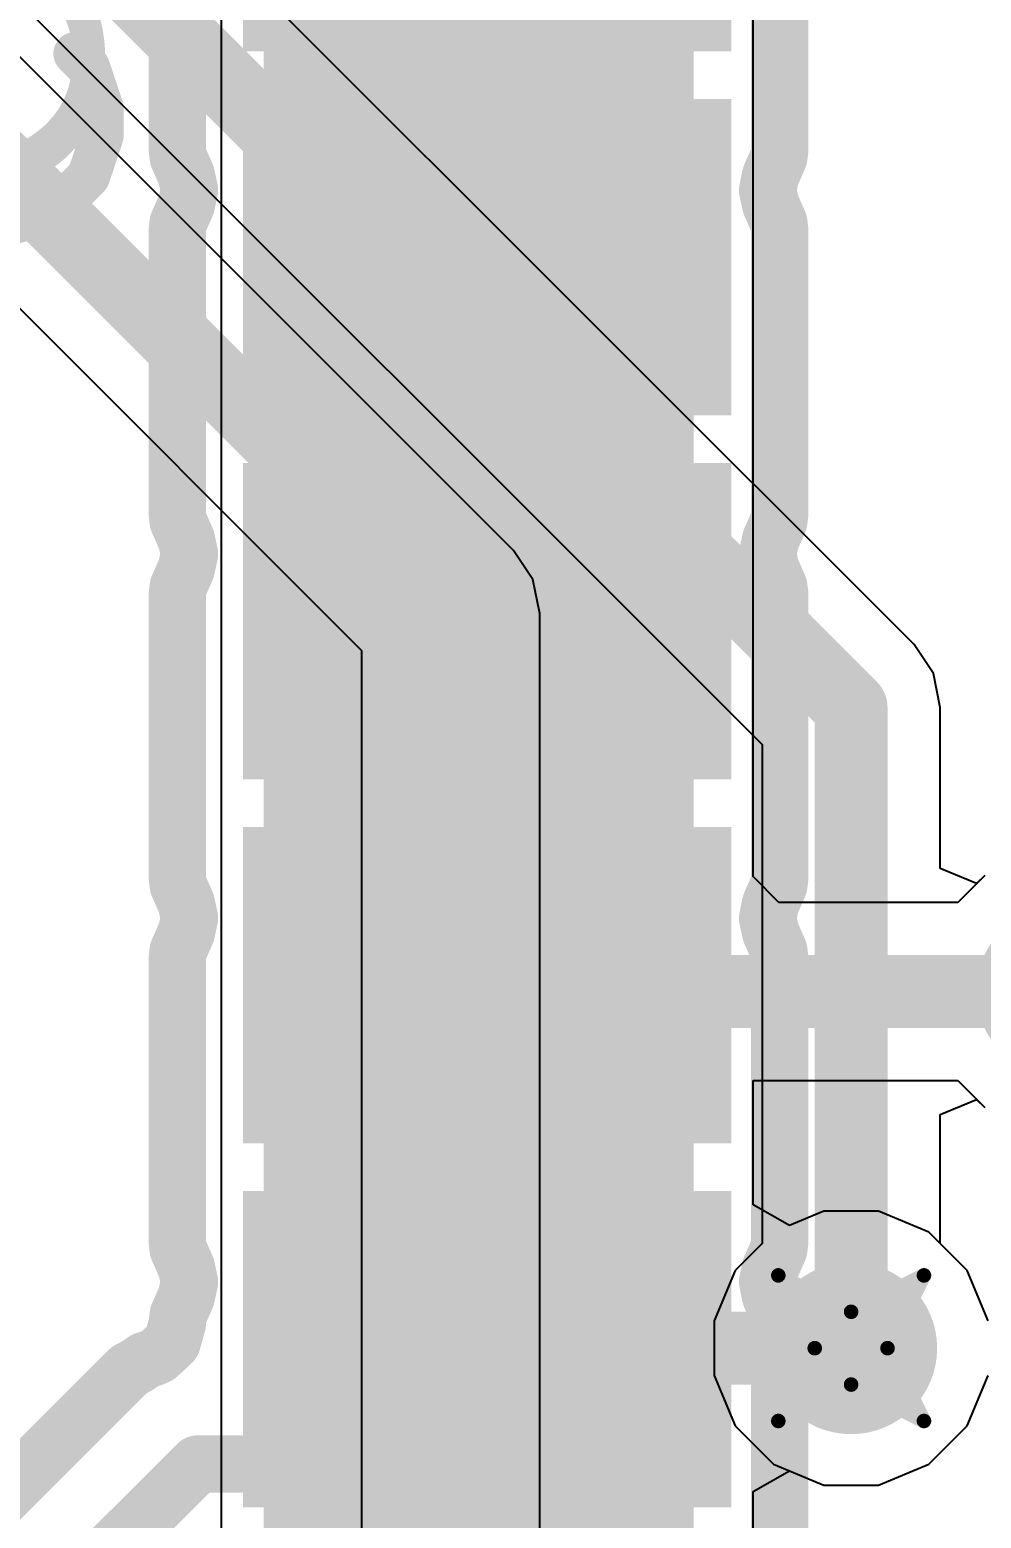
# Model space of a CAD drawing. Header units: inches. Extents: x 0 to 12.4, y -0.6 to 2.2.
# Drawn here: x 1.6422 to 1.7729, y 1.3916 to 1.5961 of the extents above; entities that cross this region are included whole.
import ezdxf

# ---------------------------------------------------------------- set-up
doc = ezdxf.new("R2010")
doc.units = ezdxf.units.IN
doc.header["$MEASUREMENT"] = 0
for name, color, linetype in [('Bottom Layer', 5, 'Continuous'), ('Dimension', 6, 'Continuous'), ('Drill Drawing', 1, 'Continuous'), ('Mechanical 4', 56, 'Continuous'), ('Top Layer', 1, 'Continuous'), ('Top Overlay', 2, 'Continuous'), ('Top Paste', 8, 'Continuous'), ('Top Solder', 216, 'Continuous'), ('Via Holes', 16, 'Continuous')]:
    doc.layers.add(name, color=color, linetype=linetype)
doc.styles.add('Arial', font='', dxfattribs={"height": 0.2})
doc.styles.get('Arial').set_extended_font_data('Arial')

# ---------------------------------------------------------------- blocks, each defined once
blk = doc.blocks.new('41_SMD_UFL_M______17')
at = {"layer": 'Top Layer'}
for points in [[(-0.37401575, 0.01732285), (-0.31496065, 0.01732285), (-0.31496065, -0.01811025), (-0.37401575, -0.01811025)], [(-0.37401575, -0.03267715), (-0.31496065, -0.03267715), (-0.31496065, -0.06811025), (-0.37401575, -0.06811025)], [(-0.37401575, -0.08267715), (-0.31496065, -0.08267715), (-0.31496065, -0.11811025), (-0.37401575, -0.11811025)], [(-0.37401575, -0.13267715), (-0.31496065, -0.13267715), (-0.31496065, -0.16811025), (-0.37401575, -0.16811025)]]:
    blk.add_hatch(color=1, dxfattribs=at).paths.add_polyline_path(points)
at = {"layer": 'Top Paste'}
for points in [[(-0.37401575, 0.01732285), (-0.31496065, 0.01732285), (-0.31496065, -0.01811025), (-0.37401575, -0.01811025)], [(-0.37401575, -0.03267715), (-0.31496065, -0.03267715), (-0.31496065, -0.06811025), (-0.37401575, -0.06811025)], [(-0.37401575, -0.08267715), (-0.31496065, -0.08267715), (-0.31496065, -0.11811025), (-0.37401575, -0.11811025)], [(-0.37401575, -0.13267715), (-0.31496065, -0.13267715), (-0.31496065, -0.16811025), (-0.37401575, -0.16811025)]]:
    blk.add_hatch(color=8, dxfattribs=at).paths.add_polyline_path(points)
at = {"layer": 'Top Solder'}
for points in [[(-0.37801575, 0.07132285), (-0.31096065, 0.07132285), (-0.31096065, 0.02788975), (-0.37801575, 0.02788975)], [(-0.37801575, 0.02132285), (-0.31096065, 0.02132285), (-0.31096065, -0.02211025), (-0.37801575, -0.02211025)], [(-0.37801575, -0.02867715), (-0.31096065, -0.02867715), (-0.31096065, -0.07211025), (-0.37801575, -0.07211025)], [(-0.37801575, -0.07867715), (-0.31096065, -0.07867715), (-0.31096065, -0.12211025), (-0.37801575, -0.12211025)], [(-0.37801575, -0.12867715), (-0.31096065, -0.12867715), (-0.31096065, -0.17211025), (-0.37801575, -0.17211025)]]:
    blk.add_hatch(color=216, dxfattribs=at).paths.add_polyline_path(points)

msp = doc.modelspace()

# ---------------------------------------------------------------- hatches: boundary and pattern name
at = {"layer": 'Bottom Layer'}
h = msp.add_hatch(color=5, dxfattribs=at)
edge = h.paths.add_edge_path()
edge.add_arc((1.784, 1.464), 0.011811, 0, 360)
h = msp.add_hatch(color=5, dxfattribs=at)
edge = h.paths.add_edge_path()
edge.add_arc((1.755, 1.415), 0.011811, 0, 360)
at = {"layer": 'Dimension'}
for points in [[(1.67430525, 1.61680765), (1.73336035, 1.61680765), (1.73336035, 1.58137455), (1.67430525, 1.58137455)], [(1.67430525, 1.61680765), (1.73336035, 1.61680765), (1.73336035, 1.58137455), (1.67430525, 1.58137455)], [(1.67430525, 1.61680765), (1.73336035, 1.61680765), (1.73336035, 1.58137455), (1.67430525, 1.58137455)], [(1.67430525, 1.56680765), (1.73336035, 1.56680765), (1.73336035, 1.53137455), (1.67430525, 1.53137455)], [(1.67430525, 1.56680765), (1.73336035, 1.56680765), (1.73336035, 1.53137455), (1.67430525, 1.53137455)], [(1.67430525, 1.56680765), (1.73336035, 1.56680765), (1.73336035, 1.53137455), (1.67430525, 1.53137455)], [(1.67430525, 1.51680765), (1.73336035, 1.51680765), (1.73336035, 1.48137455), (1.67430525, 1.48137455)], [(1.67430525, 1.51680765), (1.73336035, 1.51680765), (1.73336035, 1.48137455), (1.67430525, 1.48137455)], [(1.67430525, 1.51680765), (1.73336035, 1.51680765), (1.73336035, 1.48137455), (1.67430525, 1.48137455)], [(1.67430525, 1.46680765), (1.73336035, 1.46680765), (1.73336035, 1.43137455), (1.67430525, 1.43137455)], [(1.67430525, 1.46680765), (1.73336035, 1.46680765), (1.73336035, 1.43137455), (1.67430525, 1.43137455)], [(1.67430525, 1.46680765), (1.73336035, 1.46680765), (1.73336035, 1.43137455), (1.67430525, 1.43137455)], [(1.67430525, 1.41680765), (1.73336035, 1.41680765), (1.73336035, 1.38137455), (1.67430525, 1.38137455)], [(1.67430525, 1.41680765), (1.73336035, 1.41680765), (1.73336035, 1.38137455), (1.67430525, 1.38137455)], [(1.67430525, 1.41680765), (1.73336035, 1.41680765), (1.73336035, 1.38137455), (1.67430525, 1.38137455)]]:
    msp.add_hatch(color=6, dxfattribs=at).paths.add_polyline_path(points)
at = {"layer": 'Top Layer'}
h = msp.add_hatch(color=1, dxfattribs=at)
edge = h.paths.add_edge_path()
edge.add_arc((1.784, 1.464), 0.011811, 0, 360)
h = msp.add_hatch(color=1, dxfattribs=at)
edge = h.paths.add_edge_path()
edge.add_arc((1.755, 1.415), 0.011811, 0, 360)
at = {"layer": 'Via Holes'}
h = msp.add_hatch(color=7, dxfattribs=at)
edge = h.paths.add_edge_path()
edge.add_arc((1.755, 1.415), 0.0059055, 0, 360)

# ---------------------------------------------------------------- linework, layer by layer
at = {"layer": 'Bottom Layer'}
for p, q in [((1.7636515, 1.5116515), (1.5176515, 1.7576515)), ((1.5039321, 1.7367649), (1.7427649, 1.4979321)), ((1.7086515, 1.5245736), (1.544357, 1.6888681)), ((1.5306376, 1.6679815), (1.6877649, 1.5108542)), ((1.7113038, 1.5206043), (1.7086515, 1.5245736)), ((1.7122351, 1.5159221), (1.7113038, 1.5206043)), ((1.7122351, 1.259068), (1.7122351, 1.5159221)), ((1.7663038, 1.5076822), (1.7636515, 1.5116515)), ((1.6877649, 1.5108542), (1.6877649, 1.2540001)), ((1.7672351, 1.503), (1.7663038, 1.5076822)), ((1.7672351, 1.480909), (1.7672351, 1.503)), ((1.7427649, 1.4979321), (1.7427649, 1.4293677)), ((1.7722351, 1.4788379), (1.7672351, 1.480909)), ((1.7733444, 1.4799472), (1.7722351, 1.4788379)), ((1.7672351, 1.447091), (1.7722351, 1.4491621)), ((1.7722351, 1.4491621), (1.7733444, 1.4480528)), ((1.7672351, 1.4293677), (1.7672351, 1.447091)), ((1.7427649, 1.4293677), (1.7390528, 1.4256556)), ((1.7709472, 1.4256556), (1.7672351, 1.4293677)), ((1.7390528, 1.4256556), (1.736189, 1.4187417)), ((1.773811, 1.4187417), (1.7709472, 1.4256556)), ((1.736189, 1.4187417), (1.736189, 1.4112583)), ((1.736189, 1.4112583), (1.7390528, 1.4043444)), ((1.7709472, 1.4043444), (1.773811, 1.4112583)), ((1.7390528, 1.4043444), (1.7443444, 1.3990528)), ((1.7656556, 1.3990528), (1.7709472, 1.4043444)), ((1.7443444, 1.3990528), (1.7512583, 1.396189)), ((1.7587417, 1.396189), (1.7656556, 1.3990528)), ((1.7512583, 1.396189), (1.7587417, 1.396189))]:
    msp.add_line(p, q, dxfattribs=at)
at = {"layer": 'Bottom Layer', "const_width": 0.01}
for points in [[(1.509, 1.749), (1.755, 1.503)], [(1.5357055, 1.6802166), (1.7, 1.5159221)], [(1.7, 1.2540001), (1.7, 1.5159221)], [(1.755, 1.415), (1.755, 1.503)]]:
    msp.add_lwpolyline(points, dxfattribs=at)
at = {"layer": 'Bottom Layer', "const_width": 0.005}
for points in [[(1.6975, 1.5159221, 1), (1.7025, 1.5159221, 1)], [(1.6975, 1.5159221, 1), (1.7025, 1.5159221, 1)], [(1.7525, 1.503, 1), (1.7575, 1.503, 1)], [(1.7525, 1.503, 1), (1.7575, 1.503, 1)], [(1.7525, 1.415, 1), (1.7575, 1.415, 1)]]:
    msp.add_lwpolyline(points, format="xyb", close=True, dxfattribs=at)
at = {"layer": 'Dimension', "const_width": 0.007874}
for points in [[(1.6624746, 1.5797492), (1.6624746, 1.6184333)], [(1.7451911, 1.5796082), (1.7451911, 1.6185739)], [(1.6624746, 1.5797485), (1.6624746, 1.5797492)], [(1.6624746, 1.5796083), (1.6624746, 1.5797485)], [(1.6624746, 1.5796083), (1.6624908, 1.5794686)], [(1.6624908, 1.5794682), (1.6624908, 1.5794686)], [(1.6624908, 1.5794682), (1.6625147, 1.5792622)], [(1.6625147, 1.5792622), (1.6625893, 1.578619)], [(1.6625893, 1.578619), (1.6627376, 1.5782831)], [(1.7439478, 1.576063), (1.7450763, 1.578619)], [(1.7450763, 1.578619), (1.7451911, 1.5796082)], [(1.6627376, 1.5782831), (1.6627377, 1.5782829)], [(1.6627377, 1.5782829), (1.6637179, 1.576063)], [(1.6637179, 1.576063), (1.6641339, 1.5740912)], [(1.7435318, 1.5740912), (1.7439478, 1.576063)], [(1.6637179, 1.5721193), (1.6641339, 1.5740912)], [(1.7435318, 1.5740912), (1.7439478, 1.5721192)], [(1.6627376, 1.5698992), (1.6637179, 1.5721193)], [(1.7439478, 1.5721192), (1.7444054, 1.5710828)], [(1.7444054, 1.5710828), (1.7450763, 1.5695632)], [(1.6624746, 1.568574), (1.6624907, 1.5687132)], [(1.6624746, 1.5684333), (1.6624746, 1.568574)], [(1.6624746, 1.5297492), (1.6624746, 1.5684333)], [(1.6624907, 1.5687137), (1.662547, 1.5691985)], [(1.6624907, 1.5687132), (1.6624907, 1.5687137)], [(1.662547, 1.5691985), (1.6625893, 1.5695632)], [(1.6625893, 1.5695632), (1.6627375, 1.5698989)], [(1.6627375, 1.5698989), (1.6627376, 1.5698992)], [(1.7450763, 1.5695632), (1.7451911, 1.5685739)], [(1.7451911, 1.5296082), (1.7451911, 1.5685739)], [(1.6624746, 1.5297485), (1.6624746, 1.5297492)], [(1.6624746, 1.5296083), (1.6624746, 1.5297485)], [(1.6624746, 1.5296083), (1.6624908, 1.5294686)], [(1.7450763, 1.528619), (1.7451911, 1.5296082)], [(1.6624908, 1.5294682), (1.6624908, 1.5294686)], [(1.6624908, 1.5294682), (1.662547, 1.5289839)], [(1.662547, 1.5289839), (1.6625893, 1.528619)], [(1.6625893, 1.528619), (1.6627376, 1.5282831)], [(1.6627376, 1.5282831), (1.6627377, 1.5282829)], [(1.6627377, 1.5282829), (1.6637179, 1.526063)], [(1.7439478, 1.526063), (1.7450763, 1.528619)], [(1.6637179, 1.526063), (1.6641339, 1.5240912)], [(1.7435318, 1.5240912), (1.7439478, 1.526063)], [(1.6637179, 1.5221193), (1.6641339, 1.5240912)], [(1.7435318, 1.5240912), (1.7439478, 1.5221192)], [(1.6627376, 1.5198992), (1.6637179, 1.5221193)], [(1.7439478, 1.5221192), (1.7450763, 1.5195632)], [(1.662547, 1.5191985), (1.6625893, 1.5195632)], [(1.6625893, 1.5195632), (1.6627375, 1.5198989)], [(1.6627375, 1.5198989), (1.6627376, 1.5198992)], [(1.7450763, 1.5195632), (1.7451911, 1.5185739)], [(1.6624746, 1.518574), (1.6624907, 1.5187132)], [(1.6624746, 1.5184333), (1.6624746, 1.518574)], [(1.6624746, 1.4797492), (1.6624746, 1.5184333)], [(1.6624907, 1.5187137), (1.662547, 1.5191985)], [(1.6624907, 1.5187132), (1.6624907, 1.5187137)], [(1.7451911, 1.4796082), (1.7451911, 1.5185739)], [(1.6624746, 1.4797485), (1.6624746, 1.4797492)], [(1.6624746, 1.4796083), (1.6624746, 1.4797485)], [(1.6624746, 1.4796083), (1.6624908, 1.4794686)], [(1.6624908, 1.4794682), (1.6624908, 1.4794686)], [(1.6624908, 1.4794682), (1.662547, 1.4789839)], [(1.662547, 1.4789839), (1.6625893, 1.478619)], [(1.6625893, 1.478619), (1.6627376, 1.4782831)], [(1.7439478, 1.476063), (1.7450763, 1.478619)], [(1.7450763, 1.478619), (1.7451911, 1.4796082)], [(1.6627376, 1.4782831), (1.6627377, 1.4782829)], [(1.6627377, 1.4782829), (1.6637179, 1.476063)], [(1.6637179, 1.476063), (1.6641339, 1.4740912)], [(1.7435318, 1.4740912), (1.7439478, 1.476063)], [(1.6637179, 1.4721193), (1.6641339, 1.4740912)], [(1.7435318, 1.4740912), (1.7439478, 1.4721192)], [(1.6627376, 1.4698992), (1.6637179, 1.4721193)], [(1.7439478, 1.4721192), (1.7450763, 1.4695632)], [(1.6624746, 1.468574), (1.6624907, 1.4687132)], [(1.6624746, 1.4684333), (1.6624746, 1.468574)], [(1.6624746, 1.4297492), (1.6624746, 1.4684333)], [(1.6624907, 1.4687137), (1.662547, 1.4691985)], [(1.6624907, 1.4687132), (1.6624907, 1.4687137)], [(1.662547, 1.4691985), (1.6625893, 1.4695632)], [(1.6625893, 1.4695632), (1.6627375, 1.4698989)], [(1.6627375, 1.4698989), (1.6627376, 1.4698992)], [(1.7450763, 1.4695632), (1.7451911, 1.4685739)], [(1.7451911, 1.4296082), (1.7451911, 1.4685739)], [(1.6624746, 1.4297485), (1.6624746, 1.4297492)], [(1.6624746, 1.4296083), (1.6624746, 1.4297485)], [(1.6624746, 1.4296083), (1.6624908, 1.4294686)], [(1.6624908, 1.4294682), (1.6624908, 1.4294686)], [(1.6624908, 1.4294682), (1.662547, 1.4289839)], [(1.7450763, 1.428619), (1.7451911, 1.4296082)], [(1.662547, 1.4289839), (1.6625893, 1.428619)], [(1.6625893, 1.428619), (1.6627376, 1.4282831)], [(1.6627376, 1.4282831), (1.6627377, 1.4282829)], [(1.6627377, 1.4282829), (1.6637179, 1.426063)], [(1.7439478, 1.426063), (1.7450763, 1.428619)], [(1.6637179, 1.426063), (1.6641339, 1.4240912)], [(1.7435318, 1.4240912), (1.7439478, 1.426063)], [(1.6637179, 1.4221193), (1.6641339, 1.4240912)], [(1.7435318, 1.4240912), (1.7439478, 1.4221192)], [(1.6627376, 1.4198992), (1.6637179, 1.4221193)], [(1.7439478, 1.4221192), (1.7450763, 1.4195632)], [(1.6624907, 1.4187137), (1.662547, 1.4191985)], [(1.662547, 1.4191985), (1.6625893, 1.4195632)], [(1.6625893, 1.4195632), (1.6627375, 1.4198989)], [(1.6627375, 1.4198989), (1.6627376, 1.4198992)], [(1.7450763, 1.4195632), (1.7451911, 1.4185739)], [(1.6617549, 1.4158138), (1.6624542, 1.418293)], [(1.6624542, 1.418293), (1.6624664, 1.4182922)], [(1.6624664, 1.4182922), (1.6624696, 1.4183474)], [(1.6624696, 1.4183474), (1.6624746, 1.418365)], [(1.6624746, 1.418574), (1.6624907, 1.4187132)], [(1.6624746, 1.4184333), (1.6624746, 1.418574)], [(1.6624746, 1.4184332), (1.6624746, 1.4184333)], [(1.6624746, 1.418365), (1.6624746, 1.4184332)], [(1.6624907, 1.4187132), (1.6624907, 1.4187137)], [(1.7451911, 1.3796082), (1.7451911, 1.4185739)], [(1.6598083, 1.4140149), (1.6617549, 1.4158138)], [(1.6572967, 1.4128026), (1.6576916, 1.4130896)], [(1.6576916, 1.4130896), (1.657692, 1.4130898)], [(1.657692, 1.4130898), (1.6580025, 1.4133154)], [(1.6580025, 1.4133154), (1.6583675, 1.413434)], [(1.6583675, 1.413434), (1.6583677, 1.4134341)], [(1.6583677, 1.4134341), (1.6588323, 1.413585)], [(1.6588323, 1.413585), (1.6595389, 1.4138776)], [(1.6595389, 1.4138776), (1.6595634, 1.4138902)], [(1.6595634, 1.4138902), (1.6598083, 1.4140149)], [(1.6101488, 1.3662887), (1.6549781, 1.411118)], [(1.6549781, 1.4111181), (1.6549782, 1.4111182)], [(1.6549781, 1.411118), (1.6549781, 1.4111181)], [(1.6549782, 1.4111182), (1.6555948, 1.4117347)], [(1.6555948, 1.4117347), (1.6555949, 1.4117348)], [(1.6555949, 1.4117348), (1.6558666, 1.4120065)], [(1.6558666, 1.4120065), (1.6562087, 1.4121808)], [(1.6562087, 1.4121808), (1.656209, 1.412181)], [(1.656209, 1.412181), (1.6566439, 1.4124025)], [(1.6566439, 1.4124025), (1.6572967, 1.4128026)], [(1.6152502, 1.3490911), (1.6652502, 1.3990911)], [(1.6652502, 1.3990911), (1.7038328, 1.3990911)]]:
    msp.add_lwpolyline(points, dxfattribs=at)
at = {"layer": 'Dimension', "const_width": 0.003937}
for points in [[(1.6605061, 1.5797492, 1), (1.6644431, 1.5797492, 1)], [(1.6605061, 1.5797492, 1), (1.6644431, 1.5797492, 1)], [(1.6605061, 1.5797485, 1), (1.6644431, 1.5797485, 1)], [(1.6605061, 1.5797485, 1), (1.6644431, 1.5797485, 1)], [(1.6605061, 1.5796083, 1), (1.6644431, 1.5796083, 1)], [(1.6605061, 1.5796083, 1), (1.6644431, 1.5796083, 1)], [(1.6605223, 1.5794686, 1), (1.6644593, 1.5794686, 1)], [(1.6605223, 1.5794686, 1), (1.6644593, 1.5794686, 1)], [(1.6605223, 1.5794682, 1), (1.6644593, 1.5794682, 1)], [(1.6605223, 1.5794682, 1), (1.6644593, 1.5794682, 1)], [(1.6605462, 1.5792622, 1), (1.6644832, 1.5792622, 1)], [(1.6605462, 1.5792622, 1), (1.6644832, 1.5792622, 1)], [(1.6606208, 1.578619, 1), (1.6645578, 1.578619, 1)], [(1.6606208, 1.578619, 1), (1.6645578, 1.578619, 1)], [(1.7431078, 1.578619, 1), (1.7470448, 1.578619, 1)], [(1.7431078, 1.578619, 1), (1.7470448, 1.578619, 1)], [(1.7432226, 1.5796082, 1), (1.7471596, 1.5796082, 1)], [(1.7432226, 1.5796082, 1), (1.7471596, 1.5796082, 1)], [(1.6607691, 1.5782831, 1), (1.6647061, 1.5782831, 1)], [(1.6607691, 1.5782831, 1), (1.6647061, 1.5782831, 1)], [(1.6607692, 1.5782829, 1), (1.6647062, 1.5782829, 1)], [(1.6607692, 1.5782829, 1), (1.6647062, 1.5782829, 1)], [(1.6617494, 1.576063, 1), (1.6656864, 1.576063, 1)], [(1.6617494, 1.576063, 1), (1.6656864, 1.576063, 1)], [(1.7419793, 1.576063, 1), (1.7459163, 1.576063, 1)], [(1.7419793, 1.576063, 1), (1.7459163, 1.576063, 1)], [(1.6621654, 1.5740912, 1), (1.6661024, 1.5740912, 1)], [(1.6621654, 1.5740912, 1), (1.6661024, 1.5740912, 1)], [(1.7415633, 1.5740912, 1), (1.7455003, 1.5740912, 1)], [(1.7415633, 1.5740912, 1), (1.7455003, 1.5740912, 1)], [(1.6617494, 1.5721193, 1), (1.6656864, 1.5721193, 1)], [(1.6617494, 1.5721193, 1), (1.6656864, 1.5721193, 1)], [(1.7419793, 1.5721192, 1), (1.7459163, 1.5721192, 1)], [(1.7419793, 1.5721192, 1), (1.7459163, 1.5721192, 1)], [(1.7424369, 1.5710828, 1), (1.7463739, 1.5710828, 1)], [(1.7424369, 1.5710828, 1), (1.7463739, 1.5710828, 1)], [(1.6605061, 1.568574, 1), (1.6644431, 1.568574, 1)], [(1.6605061, 1.568574, 1), (1.6644431, 1.568574, 1)], [(1.6605061, 1.5684333, 1), (1.6644431, 1.5684333, 1)], [(1.6605061, 1.5684333, 1), (1.6644431, 1.5684333, 1)], [(1.6605222, 1.5687137, 1), (1.6644592, 1.5687137, 1)], [(1.6605222, 1.5687137, 1), (1.6644592, 1.5687137, 1)], [(1.6605222, 1.5687132, 1), (1.6644592, 1.5687132, 1)], [(1.6605222, 1.5687132, 1), (1.6644592, 1.5687132, 1)], [(1.6605785, 1.5691985, 1), (1.6645155, 1.5691985, 1)], [(1.6605785, 1.5691985, 1), (1.6645155, 1.5691985, 1)], [(1.6606208, 1.5695632, 1), (1.6645578, 1.5695632, 1)], [(1.6606208, 1.5695632, 1), (1.6645578, 1.5695632, 1)], [(1.660769, 1.5698989, 1), (1.664706, 1.5698989, 1)], [(1.660769, 1.5698989, 1), (1.664706, 1.5698989, 1)], [(1.6607691, 1.5698992, 1), (1.6647061, 1.5698992, 1)], [(1.6607691, 1.5698992, 1), (1.6647061, 1.5698992, 1)], [(1.7431078, 1.5695632, 1), (1.7470448, 1.5695632, 1)], [(1.7431078, 1.5695632, 1), (1.7470448, 1.5695632, 1)], [(1.7432226, 1.5685739, 1), (1.7471596, 1.5685739, 1)], [(1.7432226, 1.5685739, 1), (1.7471596, 1.5685739, 1)], [(1.6605061, 1.5297492, 1), (1.6644431, 1.5297492, 1)], [(1.6605061, 1.5297492, 1), (1.6644431, 1.5297492, 1)], [(1.6605061, 1.5297485, 1), (1.6644431, 1.5297485, 1)], [(1.6605061, 1.5297485, 1), (1.6644431, 1.5297485, 1)], [(1.6605061, 1.5296083, 1), (1.6644431, 1.5296083, 1)], [(1.6605061, 1.5296083, 1), (1.6644431, 1.5296083, 1)], [(1.7432226, 1.5296082, 1), (1.7471596, 1.5296082, 1)], [(1.7432226, 1.5296082, 1), (1.7471596, 1.5296082, 1)], [(1.6605223, 1.5294686, 1), (1.6644593, 1.5294686, 1)], [(1.6605223, 1.5294686, 1), (1.6644593, 1.5294686, 1)], [(1.6605223, 1.5294682, 1), (1.6644593, 1.5294682, 1)], [(1.6605223, 1.5294682, 1), (1.6644593, 1.5294682, 1)], [(1.6605785, 1.5289839, 1), (1.6645155, 1.5289839, 1)], [(1.6605785, 1.5289839, 1), (1.6645155, 1.5289839, 1)], [(1.6606208, 1.528619, 1), (1.6645578, 1.528619, 1)], [(1.6606208, 1.528619, 1), (1.6645578, 1.528619, 1)], [(1.6607691, 1.5282831, 1), (1.6647061, 1.5282831, 1)], [(1.6607691, 1.5282831, 1), (1.6647061, 1.5282831, 1)], [(1.6607692, 1.5282829, 1), (1.6647062, 1.5282829, 1)], [(1.6607692, 1.5282829, 1), (1.6647062, 1.5282829, 1)], [(1.7431078, 1.528619, 1), (1.7470448, 1.528619, 1)], [(1.7431078, 1.528619, 1), (1.7470448, 1.528619, 1)], [(1.6617494, 1.526063, 1), (1.6656864, 1.526063, 1)], [(1.6617494, 1.526063, 1), (1.6656864, 1.526063, 1)], [(1.7419793, 1.526063, 1), (1.7459163, 1.526063, 1)], [(1.7419793, 1.526063, 1), (1.7459163, 1.526063, 1)], [(1.6621654, 1.5240912, 1), (1.6661024, 1.5240912, 1)], [(1.6621654, 1.5240912, 1), (1.6661024, 1.5240912, 1)], [(1.7415633, 1.5240912, 1), (1.7455003, 1.5240912, 1)], [(1.7415633, 1.5240912, 1), (1.7455003, 1.5240912, 1)], [(1.6617494, 1.5221193, 1), (1.6656864, 1.5221193, 1)], [(1.6617494, 1.5221193, 1), (1.6656864, 1.5221193, 1)], [(1.7419793, 1.5221192, 1), (1.7459163, 1.5221192, 1)], [(1.7419793, 1.5221192, 1), (1.7459163, 1.5221192, 1)], [(1.6606208, 1.5195632, 1), (1.6645578, 1.5195632, 1)], [(1.6606208, 1.5195632, 1), (1.6645578, 1.5195632, 1)], [(1.660769, 1.5198989, 1), (1.664706, 1.5198989, 1)], [(1.660769, 1.5198989, 1), (1.664706, 1.5198989, 1)], [(1.6607691, 1.5198992, 1), (1.6647061, 1.5198992, 1)], [(1.6607691, 1.5198992, 1), (1.6647061, 1.5198992, 1)], [(1.7431078, 1.5195632, 1), (1.7470448, 1.5195632, 1)], [(1.7431078, 1.5195632, 1), (1.7470448, 1.5195632, 1)], [(1.6605061, 1.518574, 1), (1.6644431, 1.518574, 1)], [(1.6605061, 1.518574, 1), (1.6644431, 1.518574, 1)], [(1.6605061, 1.5184333, 1), (1.6644431, 1.5184333, 1)], [(1.6605061, 1.5184333, 1), (1.6644431, 1.5184333, 1)], [(1.6605222, 1.5187137, 1), (1.6644592, 1.5187137, 1)], [(1.6605222, 1.5187137, 1), (1.6644592, 1.5187137, 1)], [(1.6605222, 1.5187132, 1), (1.6644592, 1.5187132, 1)], [(1.6605222, 1.5187132, 1), (1.6644592, 1.5187132, 1)], [(1.6605785, 1.5191985, 1), (1.6645155, 1.5191985, 1)], [(1.6605785, 1.5191985, 1), (1.6645155, 1.5191985, 1)], [(1.7432226, 1.5185739, 1), (1.7471596, 1.5185739, 1)], [(1.7432226, 1.5185739, 1), (1.7471596, 1.5185739, 1)], [(1.6605061, 1.4797492, 1), (1.6644431, 1.4797492, 1)], [(1.6605061, 1.4797492, 1), (1.6644431, 1.4797492, 1)], [(1.6605061, 1.4797485, 1), (1.6644431, 1.4797485, 1)], [(1.6605061, 1.4797485, 1), (1.6644431, 1.4797485, 1)], [(1.6605061, 1.4796083, 1), (1.6644431, 1.4796083, 1)], [(1.6605061, 1.4796083, 1), (1.6644431, 1.4796083, 1)], [(1.6605223, 1.4794686, 1), (1.6644593, 1.4794686, 1)], [(1.6605223, 1.4794686, 1), (1.6644593, 1.4794686, 1)], [(1.6605223, 1.4794682, 1), (1.6644593, 1.4794682, 1)], [(1.6605223, 1.4794682, 1), (1.6644593, 1.4794682, 1)], [(1.6605785, 1.4789839, 1), (1.6645155, 1.4789839, 1)], [(1.6605785, 1.4789839, 1), (1.6645155, 1.4789839, 1)], [(1.6606208, 1.478619, 1), (1.6645578, 1.478619, 1)], [(1.6606208, 1.478619, 1), (1.6645578, 1.478619, 1)], [(1.7431078, 1.478619, 1), (1.7470448, 1.478619, 1)], [(1.7431078, 1.478619, 1), (1.7470448, 1.478619, 1)], [(1.7432226, 1.4796082, 1), (1.7471596, 1.4796082, 1)], [(1.7432226, 1.4796082, 1), (1.7471596, 1.4796082, 1)], [(1.6607691, 1.4782831, 1), (1.6647061, 1.4782831, 1)], [(1.6607691, 1.4782831, 1), (1.6647061, 1.4782831, 1)], [(1.6607692, 1.4782829, 1), (1.6647062, 1.4782829, 1)], [(1.6607692, 1.4782829, 1), (1.6647062, 1.4782829, 1)], [(1.6617494, 1.476063, 1), (1.6656864, 1.476063, 1)], [(1.6617494, 1.476063, 1), (1.6656864, 1.476063, 1)], [(1.7419793, 1.476063, 1), (1.7459163, 1.476063, 1)], [(1.7419793, 1.476063, 1), (1.7459163, 1.476063, 1)], [(1.6621654, 1.4740912, 1), (1.6661024, 1.4740912, 1)], [(1.6621654, 1.4740912, 1), (1.6661024, 1.4740912, 1)], [(1.7415633, 1.4740912, 1), (1.7455003, 1.4740912, 1)], [(1.7415633, 1.4740912, 1), (1.7455003, 1.4740912, 1)], [(1.6617494, 1.4721193, 1), (1.6656864, 1.4721193, 1)], [(1.6617494, 1.4721193, 1), (1.6656864, 1.4721193, 1)], [(1.7419793, 1.4721192, 1), (1.7459163, 1.4721192, 1)], [(1.7419793, 1.4721192, 1), (1.7459163, 1.4721192, 1)], [(1.6605061, 1.468574, 1), (1.6644431, 1.468574, 1)], [(1.6605061, 1.468574, 1), (1.6644431, 1.468574, 1)], [(1.6605061, 1.4684333, 1), (1.6644431, 1.4684333, 1)], [(1.6605061, 1.4684333, 1), (1.6644431, 1.4684333, 1)], [(1.6605222, 1.4687137, 1), (1.6644592, 1.4687137, 1)], [(1.6605222, 1.4687137, 1), (1.6644592, 1.4687137, 1)], [(1.6605222, 1.4687132, 1), (1.6644592, 1.4687132, 1)], [(1.6605222, 1.4687132, 1), (1.6644592, 1.4687132, 1)], [(1.6605785, 1.4691985, 1), (1.6645155, 1.4691985, 1)], [(1.6605785, 1.4691985, 1), (1.6645155, 1.4691985, 1)], [(1.6606208, 1.4695632, 1), (1.6645578, 1.4695632, 1)], [(1.6606208, 1.4695632, 1), (1.6645578, 1.4695632, 1)], [(1.660769, 1.4698989, 1), (1.664706, 1.4698989, 1)], [(1.660769, 1.4698989, 1), (1.664706, 1.4698989, 1)], [(1.6607691, 1.4698992, 1), (1.6647061, 1.4698992, 1)], [(1.6607691, 1.4698992, 1), (1.6647061, 1.4698992, 1)], [(1.7431078, 1.4695632, 1), (1.7470448, 1.4695632, 1)], [(1.7431078, 1.4695632, 1), (1.7470448, 1.4695632, 1)], [(1.7432226, 1.4685739, 1), (1.7471596, 1.4685739, 1)], [(1.7432226, 1.4685739, 1), (1.7471596, 1.4685739, 1)], [(1.6605061, 1.4297492, 1), (1.6644431, 1.4297492, 1)], [(1.6605061, 1.4297492, 1), (1.6644431, 1.4297492, 1)], [(1.6605061, 1.4297485, 1), (1.6644431, 1.4297485, 1)], [(1.6605061, 1.4297485, 1), (1.6644431, 1.4297485, 1)], [(1.6605061, 1.4296083, 1), (1.6644431, 1.4296083, 1)], [(1.6605061, 1.4296083, 1), (1.6644431, 1.4296083, 1)], [(1.6605223, 1.4294686, 1), (1.6644593, 1.4294686, 1)], [(1.6605223, 1.4294686, 1), (1.6644593, 1.4294686, 1)], [(1.6605223, 1.4294682, 1), (1.6644593, 1.4294682, 1)], [(1.6605223, 1.4294682, 1), (1.6644593, 1.4294682, 1)], [(1.7432226, 1.4296082, 1), (1.7471596, 1.4296082, 1)], [(1.7432226, 1.4296082, 1), (1.7471596, 1.4296082, 1)], [(1.6605785, 1.4289839, 1), (1.6645155, 1.4289839, 1)], [(1.6605785, 1.4289839, 1), (1.6645155, 1.4289839, 1)], [(1.6606208, 1.428619, 1), (1.6645578, 1.428619, 1)], [(1.6606208, 1.428619, 1), (1.6645578, 1.428619, 1)], [(1.6607691, 1.4282831, 1), (1.6647061, 1.4282831, 1)], [(1.6607691, 1.4282831, 1), (1.6647061, 1.4282831, 1)], [(1.6607692, 1.4282829, 1), (1.6647062, 1.4282829, 1)], [(1.6607692, 1.4282829, 1), (1.6647062, 1.4282829, 1)], [(1.7431078, 1.428619, 1), (1.7470448, 1.428619, 1)], [(1.7431078, 1.428619, 1), (1.7470448, 1.428619, 1)], [(1.6617494, 1.426063, 1), (1.6656864, 1.426063, 1)], [(1.6617494, 1.426063, 1), (1.6656864, 1.426063, 1)], [(1.7419793, 1.426063, 1), (1.7459163, 1.426063, 1)], [(1.7419793, 1.426063, 1), (1.7459163, 1.426063, 1)], [(1.6621654, 1.4240912, 1), (1.6661024, 1.4240912, 1)], [(1.6621654, 1.4240912, 1), (1.6661024, 1.4240912, 1)], [(1.7415633, 1.4240912, 1), (1.7455003, 1.4240912, 1)], [(1.7415633, 1.4240912, 1), (1.7455003, 1.4240912, 1)], [(1.6617494, 1.4221193, 1), (1.6656864, 1.4221193, 1)], [(1.6617494, 1.4221193, 1), (1.6656864, 1.4221193, 1)], [(1.7419793, 1.4221192, 1), (1.7459163, 1.4221192, 1)], [(1.7419793, 1.4221192, 1), (1.7459163, 1.4221192, 1)], [(1.6605785, 1.4191985, 1), (1.6645155, 1.4191985, 1)], [(1.6605785, 1.4191985, 1), (1.6645155, 1.4191985, 1)], [(1.6606208, 1.4195632, 1), (1.6645578, 1.4195632, 1)], [(1.6606208, 1.4195632, 1), (1.6645578, 1.4195632, 1)], [(1.660769, 1.4198989, 1), (1.664706, 1.4198989, 1)], [(1.660769, 1.4198989, 1), (1.664706, 1.4198989, 1)], [(1.6607691, 1.4198992, 1), (1.6647061, 1.4198992, 1)], [(1.6607691, 1.4198992, 1), (1.6647061, 1.4198992, 1)], [(1.7431078, 1.4195632, 1), (1.7470448, 1.4195632, 1)], [(1.7431078, 1.4195632, 1), (1.7470448, 1.4195632, 1)], [(1.6604857, 1.418293, 1), (1.6644227, 1.418293, 1)], [(1.6604857, 1.418293, 1), (1.6644227, 1.418293, 1)], [(1.6604979, 1.4182922, 1), (1.6644349, 1.4182922, 1)], [(1.6604979, 1.4182922, 1), (1.6644349, 1.4182922, 1)], [(1.6605011, 1.4183474, 1), (1.6644381, 1.4183474, 1)], [(1.6605011, 1.4183474, 1), (1.6644381, 1.4183474, 1)], [(1.6605061, 1.418574, 1), (1.6644431, 1.418574, 1)], [(1.6605061, 1.418574, 1), (1.6644431, 1.418574, 1)], [(1.6605061, 1.4184333, 1), (1.6644431, 1.4184333, 1)], [(1.6605061, 1.4184333, 1), (1.6644431, 1.4184333, 1)], [(1.6605061, 1.4184332, 1), (1.6644431, 1.4184332, 1)], [(1.6605061, 1.4184332, 1), (1.6644431, 1.4184332, 1)], [(1.6605061, 1.418365, 1), (1.6644431, 1.418365, 1)], [(1.6605061, 1.418365, 1), (1.6644431, 1.418365, 1)], [(1.6605222, 1.4187137, 1), (1.6644592, 1.4187137, 1)], [(1.6605222, 1.4187137, 1), (1.6644592, 1.4187137, 1)], [(1.6605222, 1.4187132, 1), (1.6644592, 1.4187132, 1)], [(1.6605222, 1.4187132, 1), (1.6644592, 1.4187132, 1)], [(1.7432226, 1.4185739, 1), (1.7471596, 1.4185739, 1)], [(1.7432226, 1.4185739, 1), (1.7471596, 1.4185739, 1)], [(1.6597864, 1.4158138, 1), (1.6637234, 1.4158138, 1)], [(1.6597864, 1.4158138, 1), (1.6637234, 1.4158138, 1)], [(1.6557231, 1.4130896, 1), (1.6596601, 1.4130896, 1)], [(1.6557231, 1.4130896, 1), (1.6596601, 1.4130896, 1)], [(1.6557235, 1.4130898, 1), (1.6596605, 1.4130898, 1)], [(1.6557235, 1.4130898, 1), (1.6596605, 1.4130898, 1)], [(1.656034, 1.4133154, 1), (1.659971, 1.4133154, 1)], [(1.656034, 1.4133154, 1), (1.659971, 1.4133154, 1)], [(1.656399, 1.413434, 1), (1.660336, 1.413434, 1)], [(1.656399, 1.413434, 1), (1.660336, 1.413434, 1)], [(1.6563992, 1.4134341, 1), (1.6603362, 1.4134341, 1)], [(1.6563992, 1.4134341, 1), (1.6603362, 1.4134341, 1)], [(1.6568638, 1.413585, 1), (1.6608008, 1.413585, 1)], [(1.6568638, 1.413585, 1), (1.6608008, 1.413585, 1)], [(1.6575704, 1.4138776, 1), (1.6615074, 1.4138776, 1)], [(1.6575704, 1.4138776, 1), (1.6615074, 1.4138776, 1)], [(1.6575949, 1.4138902, 1), (1.6615319, 1.4138902, 1)], [(1.6575949, 1.4138902, 1), (1.6615319, 1.4138902, 1)], [(1.6578398, 1.4140149, 1), (1.6617768, 1.4140149, 1)], [(1.6578398, 1.4140149, 1), (1.6617768, 1.4140149, 1)], [(1.6530096, 1.4111181, 1), (1.6569466, 1.4111181, 1)], [(1.6530096, 1.4111181, 1), (1.6569466, 1.4111181, 1)], [(1.6530096, 1.411118, 1), (1.6569466, 1.411118, 1)], [(1.6530096, 1.411118, 1), (1.6569466, 1.411118, 1)], [(1.6530097, 1.4111182, 1), (1.6569467, 1.4111182, 1)], [(1.6530097, 1.4111182, 1), (1.6569467, 1.4111182, 1)], [(1.6536263, 1.4117347, 1), (1.6575633, 1.4117347, 1)], [(1.6536263, 1.4117347, 1), (1.6575633, 1.4117347, 1)], [(1.6536264, 1.4117348, 1), (1.6575634, 1.4117348, 1)], [(1.6536264, 1.4117348, 1), (1.6575634, 1.4117348, 1)], [(1.6538981, 1.4120065, 1), (1.6578351, 1.4120065, 1)], [(1.6538981, 1.4120065, 1), (1.6578351, 1.4120065, 1)], [(1.6542402, 1.4121808, 1), (1.6581772, 1.4121808, 1)], [(1.6542402, 1.4121808, 1), (1.6581772, 1.4121808, 1)], [(1.6542405, 1.412181, 1), (1.6581775, 1.412181, 1)], [(1.6542405, 1.412181, 1), (1.6581775, 1.412181, 1)], [(1.6546754, 1.4124025, 1), (1.6586124, 1.4124025, 1)], [(1.6546754, 1.4124025, 1), (1.6586124, 1.4124025, 1)], [(1.6553282, 1.4128026, 1), (1.6592652, 1.4128026, 1)], [(1.6553282, 1.4128026, 1), (1.6592652, 1.4128026, 1)], [(1.6632817, 1.3990911, 1), (1.6672187, 1.3990911, 1)], [(1.6632817, 1.3990911, 1), (1.6672187, 1.3990911, 1)], [(1.7018643, 1.3990911, 1), (1.7058013, 1.3990911, 1)]]:
    msp.add_lwpolyline(points, format="xyb", close=True, dxfattribs=at)
at = {"layer": 'Drill Drawing', "const_width": 0.002}
for points in [[(1.745, 1.425), (1.755, 1.42)], [(1.745, 1.425), (1.75, 1.415)], [(1.755, 1.42), (1.765, 1.425)], [(1.76, 1.415), (1.765, 1.425)], [(1.745, 1.405), (1.75, 1.415)], [(1.76, 1.415), (1.765, 1.405)], [(1.745, 1.405), (1.755, 1.41)], [(1.755, 1.41), (1.765, 1.405)]]:
    msp.add_lwpolyline(points, dxfattribs=at)
at = {"layer": 'Drill Drawing', "const_width": 0.001}
for points in [[(1.7445, 1.425, 1), (1.7455, 1.425, 1)], [(1.7445, 1.425, 1), (1.7455, 1.425, 1)], [(1.7645, 1.425, 1), (1.7655, 1.425, 1)], [(1.7645, 1.425, 1), (1.7655, 1.425, 1)], [(1.7545, 1.42, 1), (1.7555, 1.42, 1)], [(1.7545, 1.42, 1), (1.7555, 1.42, 1)], [(1.7495, 1.415, 1), (1.7505, 1.415, 1)], [(1.7495, 1.415, 1), (1.7505, 1.415, 1)], [(1.7595, 1.415, 1), (1.7605, 1.415, 1)], [(1.7595, 1.415, 1), (1.7605, 1.415, 1)], [(1.7545, 1.41, 1), (1.7555, 1.41, 1)], [(1.7545, 1.41, 1), (1.7555, 1.41, 1)], [(1.7445, 1.405, 1), (1.7455, 1.405, 1)], [(1.7445, 1.405, 1), (1.7455, 1.405, 1)], [(1.7645, 1.405, 1), (1.7655, 1.405, 1)], [(1.7645, 1.405, 1), (1.7655, 1.405, 1)]]:
    msp.add_lwpolyline(points, format="xyb", close=True, dxfattribs=at)
at = {"layer": 'Mechanical 4', "const_width": 0.0059055}
for points in [[(1.6484071, 1.5928241), (1.6502819, 1.5909493)], [(1.6502819, 1.5909493), (1.6521567, 1.585325)], [(1.6521567, 1.5815755), (1.6521567, 1.585325)], [(1.6502819, 1.5759512), (1.6521567, 1.5815755)], [(1.6465324, 1.5722017), (1.6502819, 1.5759512)], [(1.6427829, 1.5703269), (1.6465324, 1.5722017)], [(1.6352838, 1.5684521), (1.6427829, 1.5703269)]]:
    msp.add_lwpolyline(points, dxfattribs=at)
at = {"layer": 'Mechanical 4', "const_width": 0.0029527}
for points in [[(1.6469307, 1.5928241, 1), (1.6498835, 1.5928241, 1)], [(1.6488055, 1.5909493, 1), (1.6517583, 1.5909493, 1)], [(1.6488055, 1.5909493, 1), (1.6517583, 1.5909493, 1)], [(1.6506803, 1.585325, 1), (1.6536331, 1.585325, 1)], [(1.6506803, 1.585325, 1), (1.6536331, 1.585325, 1)], [(1.6506803, 1.5815755, 1), (1.6536331, 1.5815755, 1)], [(1.6506803, 1.5815755, 1), (1.6536331, 1.5815755, 1)], [(1.6488055, 1.5759512, 1), (1.6517583, 1.5759512, 1)], [(1.6488055, 1.5759512, 1), (1.6517583, 1.5759512, 1)], [(1.645056, 1.5722017, 1), (1.6480088, 1.5722017, 1)], [(1.645056, 1.5722017, 1), (1.6480088, 1.5722017, 1)], [(1.6413065, 1.5703269, 1), (1.6442593, 1.5703269, 1)], [(1.6413065, 1.5703269, 1), (1.6442593, 1.5703269, 1)]]:
    msp.add_lwpolyline(points, format="xyb", close=True, dxfattribs=at)
at = {"layer": 'Top Layer'}
for p, q in [((1.6684804, 1.6351416), (1.6684804, 1.5945748)), ((1.7415354, 1.5945748), (1.7415354, 1.6351416)), ((1.6684804, 1.5945748), (1.6684803, 1.5901417)), ((1.7415355, 1.5895747), (1.7415354, 1.5945748)), ((1.6684803, 1.5901417), (1.6684804, 1.5851416)), ((1.7415354, 1.5851416), (1.7415355, 1.5895747)), ((1.6684804, 1.5851416), (1.6684804, 1.5445748)), ((1.7415354, 1.5445748), (1.7415354, 1.5851416)), ((1.6684804, 1.5445748), (1.6684803, 1.5401417)), ((1.7415355, 1.5395747), (1.7415354, 1.5445748)), ((1.6684803, 1.5401417), (1.6684804, 1.5351416)), ((1.7415354, 1.5351416), (1.7415355, 1.5395747)), ((1.6684804, 1.5351416), (1.6684804, 1.4945748)), ((1.7415354, 1.4945748), (1.7415354, 1.5351416)), ((1.6684804, 1.4945748), (1.6684803, 1.4901417)), ((1.7415355, 1.4895747), (1.7415354, 1.4945748)), ((1.6684803, 1.4901417), (1.6684804, 1.4851416)), ((1.7415354, 1.4797707), (1.7415355, 1.4895747)), ((1.6684804, 1.4851416), (1.6684804, 1.4445748)), ((1.745071, 1.4762351), (1.7415354, 1.4797707)), ((1.7733444, 1.4799472), (1.7696323, 1.4762351)), ((1.7696323, 1.4762351), (1.745071, 1.4762351)), ((1.7415354, 1.4445748), (1.7415354, 1.4517649)), ((1.7415354, 1.4517649), (1.7696323, 1.4517649)), ((1.7696323, 1.4517649), (1.7733444, 1.4480528)), ((1.6684804, 1.4445748), (1.6684803, 1.4401417)), ((1.7415355, 1.4395747), (1.7415354, 1.4445748)), ((1.6684803, 1.4401417), (1.6684804, 1.4351416)), ((1.7415354, 1.4346711), (1.7415355, 1.4395747)), ((1.6684804, 1.4351416), (1.6684804, 1.3945748)), ((1.7465355, 1.4318548), (1.7415354, 1.4346711)), ((1.7512583, 1.433811), (1.7465355, 1.4318548)), ((1.7587417, 1.433811), (1.7512583, 1.433811)), ((1.7656556, 1.4309472), (1.7587417, 1.433811)), ((1.7709472, 1.4256556), (1.7656556, 1.4309472)), ((1.773811, 1.4187417), (1.7709472, 1.4256556)), ((1.7709472, 1.4043444), (1.773811, 1.4112583)), ((1.7656556, 1.3990528), (1.7709472, 1.4043444)), ((1.7587417, 1.396189), (1.7656556, 1.3990528)), ((1.7415354, 1.3953289), (1.7465355, 1.3981452)), ((1.7465355, 1.3981452), (1.7512583, 1.396189)), ((1.6684804, 1.3945748), (1.6684803, 1.3901417)), ((1.7415355, 1.3895747), (1.7415354, 1.3953289)), ((1.7512583, 1.396189), (1.7587417, 1.396189))]:
    msp.add_line(p, q, dxfattribs=at)
at = {"layer": 'Top Layer', "const_width": 0.01}
for points in [[(1.7050079, 1.4648582), (1.7058661, 1.464)], [(1.7058661, 1.464), (1.784, 1.464)], [(1.7050079, 1.4148582), (1.7051497, 1.415)], [(1.7051497, 1.415), (1.755, 1.415)]]:
    msp.add_lwpolyline(points, dxfattribs=at)
at = {"layer": 'Top Layer', "const_width": 0.005}
for points in [[(1.7025079, 1.4648582, 1), (1.7075079, 1.4648582, 1)], [(1.7033661, 1.464, 1), (1.7083661, 1.464, 1)], [(1.7033661, 1.464, 1), (1.7083661, 1.464, 1)], [(1.7025079, 1.4148582, 1), (1.7075079, 1.4148582, 1)], [(1.7026497, 1.415, 1), (1.7076497, 1.415, 1)], [(1.7026497, 1.415, 1), (1.7076497, 1.415, 1)], [(1.7525, 1.415, 1), (1.7575, 1.415, 1)]]:
    msp.add_lwpolyline(points, format="xyb", close=True, dxfattribs=at)

# ---------------------------------------------------------------- block references
msp.add_blockref('41_SMD_UFL_M______17', (2.0494961, 1.5652519))

# ---------------------------------------------------------------- texts
at = {"layer": 'Top Overlay', "style": 'Arial'}
msp.add_text('C5', height=0.04, rotation=90, dxfattribs=at).set_placement((1.6520014, 1.5706066))

doc.saveas('drawing.dxf')
